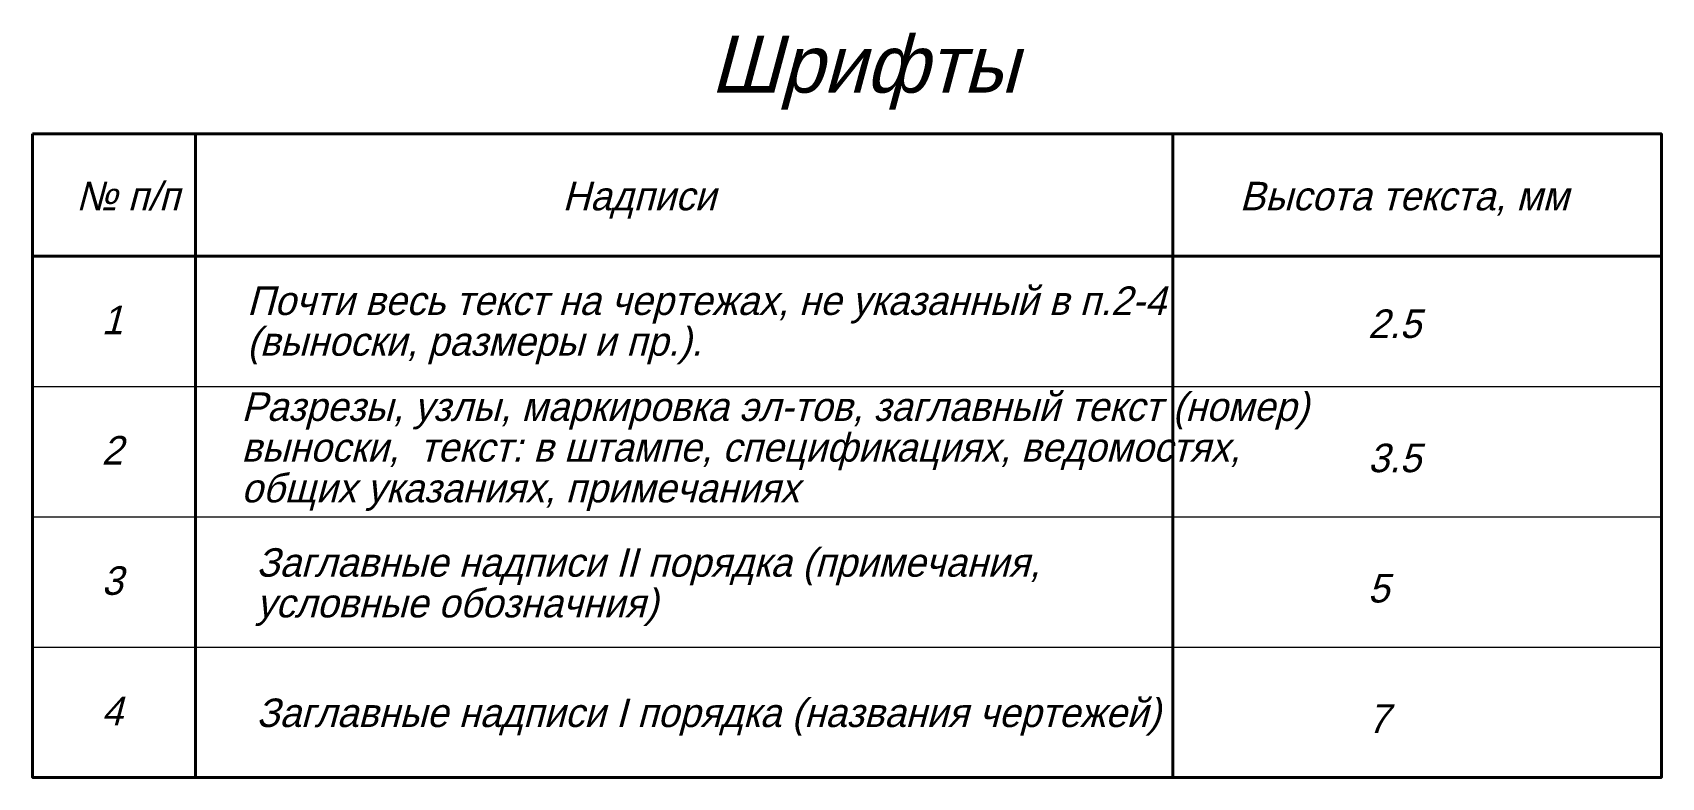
# Model space of a CAD drawing. Header units: millimetres. Extents: x 5929542 to 6152618, y 10240044 to 10382466.
# Drawn here: x 6051679 to 6071679, y 10373322 to 10382466 of the extents above; entities that cross this region are included whole.
import ezdxf
from ezdxf.enums import TextEntityAlignment as Align

# ---------------------------------------------------------------- set-up
doc = ezdxf.new("R2010")
doc.units = ezdxf.units.MM
for name, color, linetype, lineweight in [('арматура', 7, 'Continuous', 40), ('Построения', 7, 'Continuous', 13), ('Текст', 134, 'Continuous', 13)]:
    doc.layers.add(name, color=color, linetype=linetype, lineweight=lineweight)
doc.styles.add('GOST 2.304', font='mipgost.ttf', dxfattribs={"width": 0.75, "oblique": 15})

msp = doc.modelspace()

# ---------------------------------------------------------------- linework, layer by layer
at = {"layer": 'арматура'}
for p, q in [((6053678.72298, 10381221.71929), (6053678.72298, 10373321.71929)), ((6065678.72298, 10381221.71929), (6065678.72298, 10373321.71929)), ((6051678.72298, 10379721.71929), (6071678.72298, 10379721.71929))]:
    msp.add_line(p, q, dxfattribs=at)
msp.add_lwpolyline([(6051678.72298, 10381221.71929), (6071678.72298, 10381221.71929), (6071678.72298, 10373321.71929), (6051678.72298, 10373321.71929)], close=True, dxfattribs=at)
at = {"layer": 'Построения'}
for p, q in [((6051678.72298, 10378121.71929), (6071678.72298, 10378121.71929)), ((6051678.72298, 10376521.71929), (6071678.72298, 10376521.71929)), ((6051678.72298, 10374921.71929), (6071678.72298, 10374921.71929)), ((6051678.72298, 10373321.71929), (6071678.72298, 10373321.71929))]:
    msp.add_line(p, q, dxfattribs=at)

# ---------------------------------------------------------------- texts
at = {"layer": 'Текст', "style": 'GOST 2.304', "oblique": 15}
for s, height, p in [('Шрифты', 700, (6060003.79941, 10382079.02746)), ('№ п/п', 350, (6052213.31489, 10380458.99649)), ('Надписи', 350, (6058184.14418, 10380458.99649)), ('Высота текста, мм', 350, (6066498.94364, 10380458.99649)), ('Почти весь текст на чертежах, не указанный в п.2-4', 350, (6054310.95234, 10379174.40329)), ('1', 350, (6052525.66822, 10378938.1982)), ('2.5', 350, (6068074.4047, 10378891.95561)), ('(выноски, размеры и пр.).', 350, (6054310.95234, 10378674.40329)), ('Разрезы, узлы, маркировка эл-тов, заглавный текст (номер)', 350, (6054242.08303, 10377873.67568)), ('2', 350, (6052525.66822, 10377338.1982)), ('выноски,  текст: в штампе, спецификациях, ведомостях,', 350, (6054242.08303, 10377373.67568)), ('3.5', 350, (6068074.4047, 10377244.00613)), ('общих указаниях, примечаниях', 350, (6054242.08303, 10376873.67568)), ('Заглавные надписи II порядка (примечания,', 350, (6054426.94796, 10375960.87329)), ('3', 350, (6052525.66822, 10375738.1982)), ('5', 350, (6068074.4047, 10375644.00613)), ('условные обозначния)', 350, (6054426.94796, 10375460.87329)), ('4', 350, (6052525.66822, 10374138.1982)), ('Заглавные надписи I порядка (названия чертежей)', 350, (6054426.94796, 10374115.29287)), ('7', 350, (6068074.4047, 10374044.00613))]:
    msp.add_text(s, height=height, dxfattribs=at).set_placement(p, align=Align.MIDDLE_LEFT)

doc.saveas('drawing.dxf')
